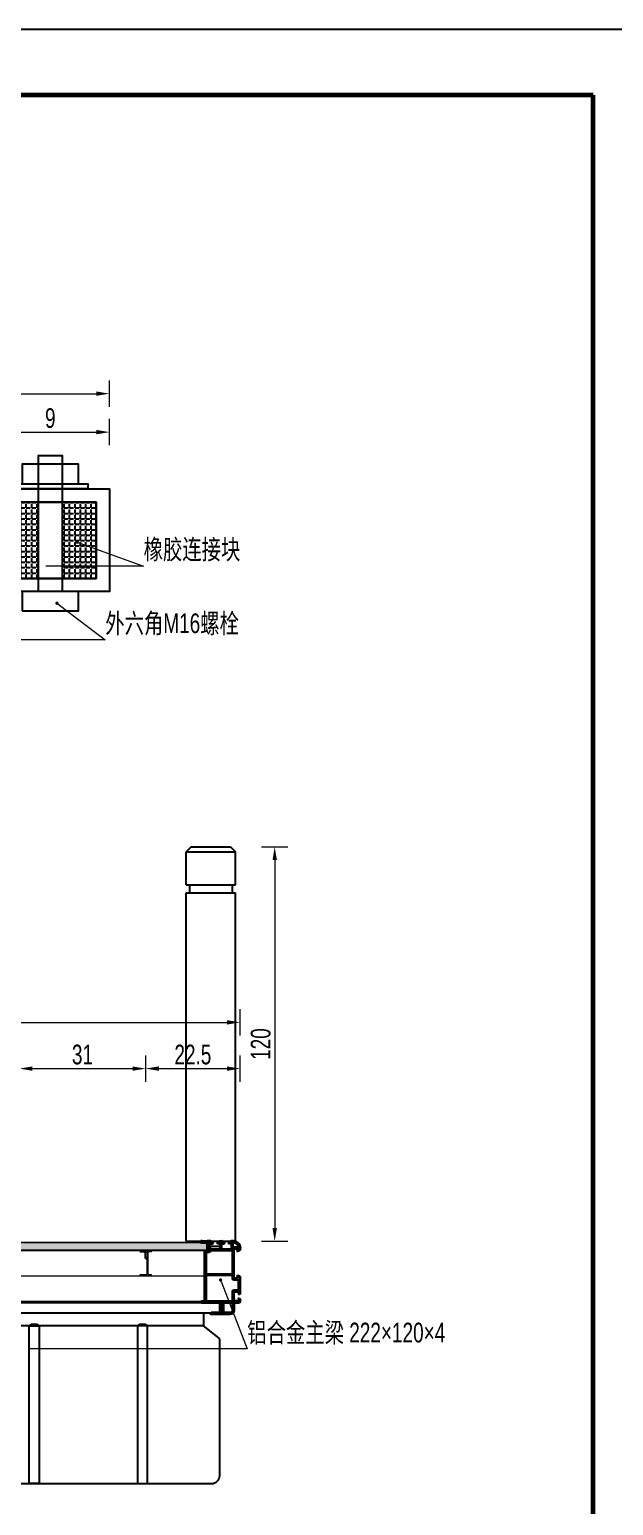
# Model space of a CAD drawing. Extents: x 104235 to 112395, y 52637 to 53451.
# Drawn here: x 110517.6 to 110606.5, y 53226.3 to 53450.8 of the extents above; entities that cross this region are included whole.
import ezdxf
from ezdxf import colors
from ezdxf.entities.mleader import LeaderData, LeaderLine
from ezdxf.math import Vec2, Vec3

# ---------------------------------------------------------------- set-up
doc = ezdxf.new("R2010")
doc.units = 0
doc.header["$LTSCALE"] = 1000
doc.header["$PDMODE"] = 1
doc.layers.get('0').update_dxf_attribs({"color": 40})
for name, color, linetype in [('0-1', 40, 'Continuous'), ('0-栈道', 40, 'Continuous'), ('00-标注', 3, 'Continuous'), ('_TCH_MASK', 7, 'Continuous'), ('中实线', 1, 'Continuous'), ('图框', 7, 'Continuous'), ('结构', 1, 'Continuous')]:
    doc.layers.add(name, color=color, linetype=linetype)
for name, color, linetype, lineweight in [('01-细实线', 3, 'Continuous', 25), ('02-标注', 3, 'Continuous', 25), ('03-中粗线', 1, 'Continuous', 35), ('图框粗线', 7, 'Continuous', 60), ('型材', 7, 'Continuous', 15)]:
    doc.layers.add(name, color=color, linetype=linetype, lineweight=lineweight)
doc.styles.add('3.0号字-阿文', font='win7仿宋_GB2312.ttf', dxfattribs={"width": 0.72})
doc.dimstyles.new('1：20阿文', dxfattribs={"dimtxt": 3, "dimasz": 2, "dimexe": 2, "dimexo": 0, "dimtad": 1, "dimdec": 0, "dimlfac": 2, "dimzin": 0, "dimdsep": 46, "dimtxsty": '3.0号字-阿文', "dimcen": 2, "dimclrd": 3, "dimclre": 3, "dimclrt": 3, "dimadec": 0, "dimazin": 0, "dimtfac": 1, "dimtdec": 0, "dimtmove": 1, "dimatfit": 3, "dimfxl": 2, "dimfxlon": 1, "dimtolj": 1, "dimtzin": 0, "dimlwd": 18, "dimlwe": 18, "dimarcsym": 0})
doc.dimstyles.new('1：5阿文', dxfattribs={"dimtxt": 3, "dimasz": 2, "dimexe": 2, "dimexo": 0, "dimtad": 1, "dimdec": 0, "dimlfac": 0.5, "dimzin": 0, "dimdsep": 46, "dimtxsty": '3.0号字-阿文', "dimcen": 2, "dimclrd": 3, "dimclre": 3, "dimclrt": 3, "dimadec": 0, "dimazin": 0, "dimtfac": 1, "dimtdec": 0, "dimtmove": 1, "dimatfit": 3, "dimfxl": 2, "dimfxlon": 1, "dimtolj": 1, "dimtzin": 0, "dimlwd": 18, "dimlwe": 18, "dimarcsym": 0})

# ---------------------------------------------------------------- blocks, each defined once
blk = doc.blocks.new('3')
at = {"layer": '图框'}
blk.add_line((103628.62, 53029.13), (103034.62, 53029.13), dxfattribs=at)
at = {"layer": '图框粗线'}
for p, q in [((103618.62, 53019.13), (103059.62, 53019.13)), ((103618.62, 52619.13), (103618.62, 53019.13))]:
    blk.add_line(p, q, dxfattribs=at)
blk = doc.blocks.new('325')
at = {"layer": '03-中粗线', "ltscale": 0.5}
for p, q in [((76366.4, -86883.5), (76366.7, -86883.9)), ((76367, -86883.9), (76367.3, -86883.5)), ((76367.4, -86883.4), (76368.3, -86883.4)), ((76367.5, -86887.4), (76367.5, -86887.4)), ((76368.4, -86883.5), (76368.7, -86883.9)), ((76369, -86883.9), (76369.3, -86883.5)), ((76369.4, -86883.4), (76370.3, -86883.4)), ((76370.4, -86883.5), (76370.7, -86883.9)), ((76371, -86883.9), (76371.3, -86883.5)), ((76371.4, -86883.4), (76372.3, -86883.4)), ((76372.4, -86883.5), (76372.7, -86883.9)), ((76373, -86883.9), (76373.3, -86883.5)), ((76373.4, -86883.4), (76374.3, -86883.4)), ((76374.4, -86883.5), (76374.7, -86883.9)), ((76375, -86883.9), (76375.3, -86883.5)), ((76375.4, -86883.4), (76376.3, -86883.4)), ((76381.5, -86885.9), (76381.5, -86890.2)), ((76396.5, -86890.2), (76396.5, -86885.9)), ((76396.5, -86885.9), (76396.5, -86890.2)), ((76402.8, -86883.5), (76403.1, -86883.9)), ((76403.4, -86883.9), (76403.7, -86883.5)), ((76404.8, -86883.5), (76405.1, -86883.9)), ((76405.4, -86883.9), (76405.7, -86883.5)), ((76406.8, -86883.5), (76407.1, -86883.9)), ((76407.4, -86883.9), (76407.7, -86883.5)), ((76408.8, -86883.5), (76409.1, -86883.9)), ((76409.4, -86883.9), (76409.7, -86883.5)), ((76416, -86885.9), (76416, -86890.2)), ((76431, -86890.2), (76431, -86885.9)), ((76436.5, -86883.4), (76447.7, -86883.4)), ((76441.7, -86883.4), (76436.5, -86883.4)), ((76442.5, -86888.4), (76442.5, -86911.9)), ((76466.7, -86887.4), (76443.5, -86887.4)), ((76448.1, -86883.9), (76447.8, -86883.5)), ((76448.7, -86883.5), (76448.4, -86883.9)), ((76449.7, -86883.4), (76448.8, -86883.4)), ((76450.1, -86883.9), (76449.8, -86883.5)), ((76450.7, -86883.5), (76450.4, -86883.9)), ((76451.7, -86883.4), (76450.8, -86883.4)), ((76452.1, -86883.9), (76451.8, -86883.5)), ((76452.7, -86883.5), (76452.4, -86883.9)), ((76453.7, -86883.4), (76452.8, -86883.4)), ((76454.1, -86883.9), (76453.8, -86883.5)), ((76454.7, -86883.5), (76454.4, -86883.9)), ((76455.7, -86883.4), (76454.8, -86883.4)), ((76456.1, -86883.9), (76455.8, -86883.5)), ((76456.7, -86883.5), (76456.4, -86883.9)), ((76457.7, -86883.4), (76456.8, -86883.4)), ((76458.1, -86883.9), (76457.8, -86883.5)), ((76458.7, -86883.5), (76458.4, -86883.9)), ((76459.7, -86883.4), (76458.8, -86883.4)), ((76460.1, -86883.9), (76459.8, -86883.5)), ((76460.7, -86883.5), (76460.4, -86883.9)), ((76461.7, -86883.4), (76460.8, -86883.4)), ((76462.1, -86883.9), (76461.8, -86883.5)), ((76462.7, -86883.5), (76462.4, -86883.9)), ((76462.8, -86883.4), (76466.7, -86883.4)), ((76467.5, -86884.2), (76467.5, -86886.6)), ((76370, -86901.4), (76370, -86890.4)), ((76373.5, -86891.4), (76373.5, -86907.4)), ((76374.5, -86890.4), (76381.3, -86890.4)), ((76403.5, -86890.4), (76396.7, -86890.4)), ((76404.5, -86907.4), (76404.5, -86891.4)), ((76408, -86891.4), (76408, -86907.4)), ((76409, -86890.4), (76415.8, -86890.4)), ((76438, -86890.4), (76431.2, -86890.4)), ((76439, -86907.4), (76439, -86891.4)), ((76347.5, -86905), (76347.5, -86903.4)), ((76351.6, -86902.4), (76351.6, -86902.4)), ((76356.7, -86906.2), (76355.3, -86913.6)), ((76364.5, -86905.4), (76357.6, -86905.4)), ((76366.5, -86950.3), (76366.5, -86907.4)), ((76373, -86911.4), (76438, -86911.4)), ((76374.5, -86908.4), (76388.5, -86908.4)), ((76388.6, -86908.5), (76388.9, -86908.8)), ((76389.2, -86908.8), (76389.5, -86908.5)), ((76389.6, -86908.4), (76403.5, -86908.4)), ((76409, -86908.4), (76423, -86908.4)), ((76423.1, -86908.5), (76423.4, -86908.8)), ((76423.7, -86908.8), (76424, -86908.5)), ((76424.1, -86908.4), (76438, -86908.4)), ((76442, -86916.4), (76449, -86916.4)), ((76443.5, -86912.9), (76454.5, -86912.9)), ((76452, -86919.4), (76452, -86980.4)), ((76455.5, -86913.9), (76455.5, -86950.3)), ((76366.5, -86994.4), (76366.5, -86951.5)), ((76366.9, -86950.8), (76366.6, -86950.5)), ((76366.6, -86951.3), (76366.9, -86951)), ((76455.5, -86950.5), (76455.2, -86950.8)), ((76455.2, -86951), (76455.5, -86951.3)), ((76455.5, -86951.5), (76455.5, -86951.5)), ((76455.5, -86951.5), (76455.5, -87015.6)), ((76355.3, -86988.2), (76356.7, -86995.6)), ((76370, -86997.9), (76370, -86988.4)), ((76449, -86983.4), (76372, -86983.4)), ((76372, -86986.4), (76449, -86986.4)), ((76452, -86989.4), (76452, -87062.9)), ((76347.5, -87015.6), (76347.5, -86996.8)), ((76354, -87000.9), (76367, -87000.9)), ((76357.6, -86996.4), (76364.5, -86996.4)), ((76351, -87029.4), (76351, -87003.9)), ((76347.5, -87031), (76347.5, -87016.7)), ((76347.9, -87016), (76347.6, -87015.7)), ((76347.6, -87016.6), (76347.9, -87016.3)), ((76455.5, -87015.7), (76455.2, -87016)), ((76455.2, -87016.3), (76455.5, -87016.6)), ((76455.5, -87016.7), (76455.5, -87065.9)), ((76347.5, -87041.4), (76347.5, -87031)), ((76367, -87032.4), (76354, -87032.4)), ((76370, -87062.9), (76370, -87035.4)), ((76351.3, -87043.9), (76350, -87043.9)), ((76351.5, -87036.9), (76351.5, -87043.7)), ((76365.5, -87035.9), (76352.5, -87035.9)), ((76366.5, -87050.3), (76366.5, -87036.9)), ((76350, -87057.9), (76351.3, -87057.9)), ((76351.5, -87058.1), (76351.5, -87064.9)), ((76366.5, -87064.9), (76366.5, -87051.5)), ((76366.9, -87050.8), (76366.6, -87050.5)), ((76366.6, -87051.3), (76366.9, -87051)), ((76347.5, -87067.4), (76347.5, -87063.4)), ((76352.5, -87065.9), (76365.5, -87065.9)), ((76396.5, -87069.4), (76372.5, -87069.4)), ((76372.5, -87069.4), (76396.5, -87069.4)), ((76449, -87065.9), (76373, -87065.9)), ((76465.5, -87069.4), (76404.5, -87069.4)), ((76404.5, -87069.4), (76432.5, -87069.4)), ((76456, -87066.4), (76465.5, -87066.4)), ((76466.5, -87067.4), (76466.5, -87068.4)), ((76368.5, -87075.4), (76368.5, -87075.4)), ((76378.5, -87105.4), (76420, -87105.4)), ((76420.1, -87105.3), (76420.4, -87105)), ((76420.7, -87105), (76421, -87105.3)), ((76421.1, -87105.4), (76436.5, -87105.4)), ((76437.5, -87104.4), (76437.5, -87104.4))]:
    blk.add_line(p, q, dxfattribs=at)
at = {"layer": '03-中粗线'}
for p, q in [((76402, -86883.4), (76402.7, -86883.4)), ((76403.9, -86883.4), (76404.7, -86883.4)), ((76405.9, -86883.4), (76406.7, -86883.4)), ((76407.9, -86883.4), (76408.7, -86883.4)), ((76409.9, -86883.4), (76410.5, -86883.4)), ((76351.6, -86902.4), (76369, -86902.4)), ((76370, -86981.4), (76370, -86914.4)), ((76439, -86914), (76439, -86912.4)), ((76364.5, -87069.4), (76349.5, -87069.4)), ((76396.5, -87069.4), (76372.5, -87069.4)), ((76366.5, -87071.4), (76366.5, -87093.6)), ((76370.5, -87071.4), (76370.5, -87093.6)), ((76398.5, -87099.4), (76398.5, -87071.4)), ((76402.5, -87099.4), (76402.5, -87071.4)), ((76378.5, -87101.4), (76396.5, -87101.4)), ((76397.5, -87101.4), (76397.5, -87101.4)), ((76403.5, -87102.4), (76403.5, -87102.4)), ((76404.5, -87101.4), (76435.5, -87101.4))]:
    blk.add_line(p, q, dxfattribs=at)
at = {"layer": '03-中粗线', "ltscale": 0.5}
for centre, radius, start, end in [((76367.6, -86903.4), 20.1, 93.8653, 179.9146), ((76367.5, -86903.4), 15.9, 89.8166, 176.4472), ((76366.3, -86883.6), 0.2, 45, 90), ((76366.8, -86883.8), 0.2, 225, 315), ((76367, -86890.4), 3, 0, 90), ((76367.4, -86883.6), 0.2, 90, 135), ((76367.5, -86903.4), 20, 90, 90.3567), ((76368.3, -86883.6), 0.2, 45, 90), ((76368.8, -86883.8), 0.2, 225, 315), ((76369.4, -86883.6), 0.2, 90, 135), ((76370.3, -86883.6), 0.2, 45, 90), ((76370.8, -86883.8), 0.2, 225, 315), ((76371.4, -86883.6), 0.2, 90, 135), ((76372.3, -86883.6), 0.2, 45, 90), ((76372.8, -86883.8), 0.2, 225, 315), ((76373.4, -86883.6), 0.2, 90, 135), ((76374.3, -86883.6), 0.2, 45, 90), ((76374.8, -86883.8), 0.2, 225, 315), ((76375.4, -86883.6), 0.2, 90, 135), ((76376.4, -86889.9), 6.54, 38.1788, 91.2207), ((76401.7, -86890), 6.6, 87.1926, 141.6953), ((76402.7, -86883.6), 0.2, 45, 90), ((76403.3, -86883.8), 0.2, 225, 315), ((76403.9, -86883.6), 0.2, 90, 135), ((76404.7, -86883.6), 0.2, 45, 90), ((76405.3, -86883.8), 0.2, 225, 315), ((76405.9, -86883.6), 0.2, 90, 135), ((76406.7, -86883.6), 0.2, 45, 90), ((76407.3, -86883.8), 0.2, 225, 315), ((76407.9, -86883.6), 0.2, 90, 135), ((76408.7, -86883.6), 0.2, 45, 90), ((76409.3, -86883.8), 0.2, 225, 315), ((76409.9, -86883.6), 0.2, 90, 135), ((76410.9, -86890), 6.6, 38.3047, 92.8074), ((76436.2, -86890), 6.6, 87.1926, 141.6953), ((76443.5, -86888.4), 1, 90, 180), ((76447.7, -86883.6), 0.2, 45, 90), ((76448.2, -86883.8), 0.2, 225, 315), ((76448.8, -86883.6), 0.2, 90, 135), ((76449.7, -86883.6), 0.2, 45, 90), ((76450.2, -86883.8), 0.2, 225, 315), ((76450.8, -86883.6), 0.2, 90, 135), ((76451.7, -86883.6), 0.2, 45, 90), ((76452.2, -86883.8), 0.2, 225, 315), ((76452.8, -86883.6), 0.2, 90, 135), ((76453.7, -86883.6), 0.2, 45, 90), ((76454.2, -86883.8), 0.2, 225, 315), ((76454.8, -86883.6), 0.2, 90, 135), ((76455.7, -86883.6), 0.2, 45, 90), ((76456.2, -86883.8), 0.2, 225, 315), ((76456.8, -86883.6), 0.2, 90, 135), ((76457.7, -86883.6), 0.2, 45, 90), ((76458.2, -86883.8), 0.2, 225, 315), ((76458.8, -86883.6), 0.2, 90, 135), ((76459.7, -86883.6), 0.2, 45, 90), ((76460.2, -86883.8), 0.2, 225, 315), ((76460.8, -86883.6), 0.2, 90, 135), ((76461.7, -86883.6), 0.2, 45, 90), ((76462.2, -86883.8), 0.2, 225, 315), ((76462.8, -86883.6), 0.2, 90, 135), ((76466.7, -86884.2), 0.8, 0, 90), ((76466.7, -86886.6), 0.8, 270, 0), ((76374.5, -86891.4), 1, 90, 180), ((76381.3, -86890.2), 0.2, 270, 0.2741), ((76396.7, -86890.2), 0.2, 180, 270), ((76403.5, -86891.4), 1, 0, 90), ((76409, -86891.4), 1, 90, 180), ((76415.8, -86890.2), 0.2, 270, 0.2741), ((76431.2, -86890.2), 0.2, 180, 270), ((76438, -86891.4), 1, 0, 90), ((76357.4, -86905), 9.84, 179.7094, 251.9861), ((76357.6, -86906.4), 1, 90, 169.7), ((76364.5, -86907.4), 2, 360, 90), ((76369, -86901.4), 1, 270, 0), ((76373, -86914.4), 3, 90, 180), ((76374.5, -86907.4), 1, 180, 270), ((76388.5, -86908.6), 0.2, 45, 90), ((76389, -86908.6), 0.2, 225, 315), ((76389.6, -86908.6), 0.2, 90, 135), ((76403.5, -86907.4), 1, 270, 0), ((76409, -86907.4), 1, 180, 270), ((76423, -86908.6), 0.2, 45, 90), ((76423.5, -86908.6), 0.2, 225, 315), ((76424.1, -86908.6), 0.2, 90, 135), ((76438, -86907.4), 1, 270, 0), ((76438, -86912.4), 1, 0, 90), ((76443.5, -86911.9), 1, 180, 270), ((76354.3, -86913.4), 1, 270, 349.7), ((76442.1, -86913.3), 3.14, 193.5612, 269.1192), ((76449, -86919.4), 3, 0, 90), ((76454.5, -86913.9), 1, 0, 90), ((76366.7, -86950.3), 0.2, 180, 225), ((76366.7, -86951.5), 0.2, 135, 180), ((76366.8, -86950.9), 0.2, 315, 45), ((76455.3, -86950.9), 0.2, 135, 225), ((76455.3, -86950.3), 0.2, 315, 0), ((76455.3, -86951.5), 0.2, 360, 45), ((76357.6, -86996.9), 10.1, 110.0422, 179.7055), ((76354.3, -86988.4), 1.03, 10.8147, 98.718), ((76372, -86981.4), 2, 180, 270), ((76372, -86988.4), 2, 90, 180), ((76449, -86980.4), 3, 270, 0), ((76449, -86989.4), 3, 0, 90), ((76354, -87003.9), 3, 90, 180), ((76357.6, -86995.4), 1, 190.3, 270), ((76364.5, -86994.4), 2, 270, 0), ((76367, -86997.9), 3, 270, 0), ((76347.7, -87015.6), 0.2, 180, 225), ((76347.7, -87016.7), 0.2, 135, 180), ((76347.8, -87016.2), 0.2, 315, 45), ((76455.3, -87016.2), 0.2, 135, 225), ((76455.3, -87015.6), 0.2, 315, 0), ((76455.3, -87016.7), 0.2, 360, 45), ((76354, -87029.4), 3, 180, 270), ((76367, -87035.4), 3, 0, 90), ((76350, -87041.4), 2.5, 180, 270), ((76351.3, -87043.7), 0.2, 270, 0), ((76352.5, -87036.9), 1, 90, 180), ((76365.5, -87036.9), 1, 0, 90), ((76354.1, -87063.1), 6.6, 128.3047, 182.8074), ((76351.3, -87058.1), 0.2, 0, 90), ((76366.7, -87050.3), 0.2, 180, 225), ((76366.7, -87051.5), 0.2, 135, 180), ((76366.8, -87050.9), 0.2, 315, 45), ((76352.5, -87064.9), 1, 180, 270), ((76365.5, -87064.9), 1, 270, 0), ((76373, -87062.9), 3, 180, 270), ((76396.5, -87071.4), 2, 0, 90), ((76404.5, -87071.4), 2, 90, 180), ((76449, -87062.9), 3, 270, 0), ((76455.5, -87066.4), 0.5, 90, 0), ((76465.5, -87067.4), 1, 0, 90), ((76465.5, -87068.4), 1, 270, 0), ((76396.5, -87099.4), 2, 270, 0), ((76404.5, -87099.4), 2, 180, 270), ((76434.5, -87104.3), 3.07, 357.6884, 69.6917), ((76420, -87105.2), 0.2, 270, 315), ((76420.5, -87105.2), 0.2, 45, 135), ((76421.1, -87105.2), 0.2, 225, 270), ((76436.5, -87104.4), 1, 270, 0)]:
    blk.add_arc(centre, radius, start, end, dxfattribs=at)
at = {"layer": '03-中粗线'}
for centre, radius, start, end in [((76349.5, -87067.4), 2, 180, 270), ((76364.5, -87071.4), 2, 0, 90), ((76372.5, -87071.4), 2, 90, 180), ((76378.5, -87093.4), 12, 180, 270), ((76378.5, -87093.4), 8, 180, 270)]:
    blk.add_arc(centre, radius, start, end, dxfattribs=at)
blk = doc.blocks.new('*D141')
at = {"layer": '01-细实线', "color": 3, "linetype": 'Continuous', "lineweight": 18}
for p, q in [((110424.61, 53297.79), (110424.61, 53301.79)), ((110549.63, 53297.79), (110549.63, 53301.79)), ((110426.61, 53299.79), (110547.63, 53299.79))]:
    blk.add_line(p, q, dxfattribs=at)
at = {"layer": '01-细实线', "color": 3}
for points in [[(110426.61, 53300.13), (110426.61, 53299.46), (110424.61, 53299.79)], [(110547.63, 53300.13), (110547.63, 53299.46), (110549.63, 53299.79)]]:
    blk.add_solid(points, dxfattribs=at)
at = {"layer": 'Defpoints', "color": 0}
for p in [(110549.63, 53299.79), (110424.61, 53265.38), (110549.63, 53265.38)]:
    blk.add_point(p, dxfattribs=at)
at = {"layer": '01-细实线', "color": 3, "insert": (110487.12, 53301.92), "char_height": 3, "attachment_point": 5, "style": '3.0号字-阿文'}
blk.add_mtext('\\A1;200', dxfattribs=at)
blk = doc.blocks.new('A$C4B927DFE')
at = {"color": 0, "lineweight": 5}
for p, q in [((-53.9, 64.4), (-53.9, 65.9)), ((-40.6, 66.9), (-40.6, 67.9)), ((-56.9, 44.1), (-54.6, 44.1))]:
    blk.add_line(p, q, dxfattribs=at)
at = {"color": 0, "lineweight": 0, "ltscale": 0.5}
blk.add_arc((-56.6, 48.1), 4.07, 190.1528, 265.2718, dxfattribs=at)
at = {"layer": '结构', "color": 0, "linetype": 'ByBlock', "lineweight": 0, "ltscale": 0.5}
for p, q in [((-75.6, 67.9), (-75.6, 66.9)), ((-60.4, 68.9), (-74.6, 68.9)), ((-74.6, 65.9), (-61.6, 65.9)), ((-60.6, 64.9), (-60.6, 47.4)), ((-57.8, 64.2), (-57.4, 64.4)), ((-57.4, 63.9), (-57.8, 64.2)), ((-57.8, 62.4), (-57.4, 62.6)), ((-57.4, 62.1), (-57.8, 62.4)), ((-57.8, 60.6), (-57.4, 60.8)), ((-57.4, 60.3), (-57.8, 60.6)), ((-57.8, 58.8), (-57.4, 59)), ((-57.4, 58.5), (-57.8, 58.8)), ((-57.8, 57), (-57.4, 57.2)), ((-57.4, 56.7), (-57.8, 57)), ((-57.8, 55.2), (-57.4, 55.4)), ((-57.4, 54.9), (-57.8, 55.2)), ((-57.8, 53.4), (-57.4, 53.6)), ((-57.4, 53.1), (-57.8, 53.4)), ((-57.8, 51.6), (-57.4, 51.8)), ((-57.4, 51.3), (-57.8, 51.6)), ((-57.4, 64.4), (-57.4, 65.9)), ((-57.4, 62.6), (-57.4, 63.9)), ((-57.4, 60.8), (-57.4, 62.1)), ((-57.4, 59), (-57.4, 60.3)), ((-57.4, 57.2), (-57.4, 58.5)), ((-57.4, 55.4), (-57.4, 56.7)), ((-57.4, 53.6), (-57.4, 54.9)), ((-57.4, 51.8), (-57.4, 53.1)), ((-57.4, 53.1), (-57.4, 53.1)), ((-57.4, 50.1), (-57.4, 51.3)), ((-53.5, 64.2), (-53.9, 64.4)), ((-53.9, 63.9), (-53.5, 64.2)), ((-53.9, 62.6), (-53.9, 63.9)), ((-53.5, 62.4), (-53.9, 62.6)), ((-53.9, 62.1), (-53.5, 62.4)), ((-53.9, 62.2), (-53.9, 61.9)), ((-53.9, 61.9), (-53.5, 61.7)), ((-53.5, 61.7), (-53.9, 61.4)), ((-53.9, 61.4), (-53.9, 60.1)), ((-53.9, 60.1), (-53.5, 59.9)), ((-53.5, 59.9), (-53.9, 59.6)), ((-53.9, 59.6), (-53.9, 58.3)), ((-53.9, 58.3), (-53.5, 58.1)), ((-53.5, 58.1), (-53.9, 57.8)), ((-53.9, 57.8), (-53.9, 56.5)), ((-53.9, 56.5), (-53.5, 56.3)), ((-53.5, 56.3), (-53.9, 56)), ((-53.9, 56), (-53.9, 54.7)), ((-53.9, 54.7), (-53.5, 54.5)), ((-53.5, 54.5), (-53.9, 54.2)), ((-53.9, 54.2), (-53.9, 52.9)), ((-53.9, 52.9), (-53.5, 52.7)), ((-53.5, 52.7), (-53.9, 52.4)), ((-53.9, 52.4), (-53.9, 51.1)), ((-53.9, 51.1), (-53.5, 50.9)), ((-53.5, 50.9), (-53.9, 50.6)), ((-53.9, 50.6), (-53.9, 50.1)), ((-50.9, 68.9), (-41.6, 68.9)), ((-50.6, -3.1), (-50.6, 64.9)), ((-41.6, 65.9), (-49.6, 65.9)), ((-53.6, -3.1), (-53.6, 43.1)), ((-75.6, -4.6), (-75.6, -6.6)), ((-54.6, -4.1), (-75.1, -4.1)), ((-75.1, -7.1), (-41.1, -7.1)), ((-41.1, -4.1), (-49.6, -4.1)), ((-40.6, -6.6), (-40.6, -4.6))]:
    blk.add_line(p, q, dxfattribs=at)
for centre, radius, start, end in [((-74.6, 67.9), 1, 90, 180), ((-74.6, 66.9), 1, 180, 270), ((-61.6, 64.9), 1, 0, 90), ((-60.4, 65.9), 3, 360, 90.0017), ((-55.6, 50.1), 1.75, 180, 0), ((-50.9, 65.9), 3, 89.9983, 180), ((-49.6, 64.9), 1, 90, 180), ((-41.6, 67.9), 1, 0, 90), ((-41.6, 66.9), 1, 270, 360), ((-54.6, 43.1), 1, 0, 90), ((-75.1, -4.6), 0.5, 90, 180), ((-75.1, -6.6), 0.5, 180, 270), ((-54.6, -3.1), 1, 270, 0), ((-49.6, -3.1), 1, 180, 270), ((-41.1, -4.6), 0.5, 0, 90), ((-41.1, -6.6), 0.5, 270, 0)]:
    blk.add_arc(centre, radius, start, end, dxfattribs=at)
blk = doc.blocks.new('本主梁龙骨')
at = {"layer": '_TCH_MASK', "color": 0, "rotation": 180}
blk.add_blockref('A$C4B927DFE', (-41.1, 20), dxfattribs=at)
blk = doc.blocks.new('*D148')
at = {"layer": '01-细实线', "color": 3, "linetype": 'Continuous', "lineweight": 18}
for p, q in [((110516.01, 53290.76), (110516.01, 53294.76)), ((110518.01, 53292.76), (110533.26, 53292.76)), ((110535.26, 53290.76), (110535.26, 53294.76))]:
    blk.add_line(p, q, dxfattribs=at)
at = {"layer": '01-细实线', "color": 3}
for points in [[(110518.01, 53293.09), (110518.01, 53292.42), (110516.01, 53292.76)], [(110533.26, 53293.09), (110533.26, 53292.42), (110535.26, 53292.76)]]:
    blk.add_solid(points, dxfattribs=at)
at = {"layer": 'Defpoints', "color": 0}
for p in [(110535.26, 53292.76), (110516.01, 53261.24), (110535.26, 53261.24)]:
    blk.add_point(p, dxfattribs=at)
at = {"layer": '01-细实线', "color": 3, "insert": (110525.63, 53294.88), "char_height": 3, "attachment_point": 5, "style": '3.0号字-阿文'}
blk.add_mtext('\\A1;31', dxfattribs=at)
blk = doc.blocks.new('*D149')
at = {"layer": '01-细实线', "color": 3, "linetype": 'Continuous', "lineweight": 18}
for p, q in [((110535.26, 53290.76), (110535.26, 53294.76)), ((110537.26, 53292.76), (110547.63, 53292.76)), ((110549.63, 53290.76), (110549.63, 53294.76))]:
    blk.add_line(p, q, dxfattribs=at)
at = {"layer": '01-细实线', "color": 3}
for points in [[(110537.26, 53293.09), (110537.26, 53292.42), (110535.26, 53292.76)], [(110547.63, 53293.09), (110547.63, 53292.42), (110549.63, 53292.76)]]:
    blk.add_solid(points, dxfattribs=at)
at = {"layer": 'Defpoints', "color": 0}
for p in [(110549.63, 53292.76), (110535.26, 53261.24), (110549.63, 53259.25)]:
    blk.add_point(p, dxfattribs=at)
at = {"layer": '01-细实线', "color": 3, "insert": (110542.44, 53294.88), "char_height": 3, "attachment_point": 5, "style": '3.0号字-阿文'}
blk.add_mtext('\\A1;22.5', dxfattribs=at)
blk = doc.blocks.new('050505')
at = {"color": 5}
for p, q in [((-2730450.6, 1053019.4), (-2730450.6, 1052979.4)), ((-2729749.9, 1053019.4), (-2729749.9, 1052979.4))]:
    blk.add_line(p, q, dxfattribs=at)
at = {"color": 5, "lineweight": -3}
for points in [[(-2730450.6, 1053019.4), (-2729750.6, 1053019.3), (-2729705.6, 1053019.4, 0.413651), (-2729700.6, 1053024.4), (-2729700.6, 1053049.4), (-2730500.6, 1053049.4), (-2730500.6, 1053024.4, 0.414214), (-2730495.6, 1053019.4)], [(-2729702.5, 1052941.5), (-2729749.9, 1052979.4), (-2730450.6, 1052979.4), (-2730498.7, 1052940.9, 0.227838), (-2730500.6, 1052937), (-2730500.6, 1052524.4, 0.414214), (-2730475.6, 1052499.4), (-2729725.6, 1052499.4, 0.414214), (-2729700.6, 1052524.4), (-2729700.6, 1052937.6, 0.227838)]]:
    blk.add_lwpolyline(points, format="xyb", close=True, dxfattribs=at)
at = {"color": 5}
for points in [[(-2730280.6, 1052979.4), (-2730250.6, 1052979.4), (-2730250.6, 1052499.4), (-2730280.6, 1052499.4)], [(-2729920.6, 1052979.4), (-2729950.6, 1052979.4), (-2729950.6, 1052499.4), (-2729920.6, 1052499.4)]]:
    blk.add_lwpolyline(points, close=True, dxfattribs=at)
for centre in [(-2730265.6, 1052962.1), (-2729935.6, 1052962.1)]:
    blk.add_arc(centre, 22.9, 49.0849, 130.9151, dxfattribs=at)
blk = doc.blocks.new('_Dot')
at = {"color": 0, "linetype": 'ByBlock', "lineweight": -2}
blk.add_line((-0.5, 0), (-1, 0), dxfattribs=at)
at = {"color": 0, "linetype": 'ByBlock', "const_width": 0.5}
blk.add_lwpolyline([(-0.25, 0, 1), (0.25, 0, 1)], format="xyb", close=True, dxfattribs=at)
blk = doc.blocks.new('ERE')
blk.add_line((42, -167, 0), (42, -199.3))
at = {"layer": '型材', "extrusion": (0, -1, 0)}
for p, q in [((22, 7), (-32.3, 7)), ((22.5, 0), (-22.5, 0)), ((-26.6, -2.5), (-33, -2.5)), ((45.2, -201), (43.4, -201))]:
    blk.add_line(p, q, dxfattribs=at)
at = {"layer": '型材', "extrusion": (4.4261e-12, 1, 0)}
blk.add_line((-45.6, -7.4), (-42.3, -7.4), dxfattribs=at)
at = {"layer": '型材', "extrusion": (-1, 0, 0)}
for p, q in [((-41.3, -6.4), (-41.3, -2)), ((42, -167, 0), (42, -20)), ((49, -196.3, 0), (49, -20))]:
    blk.add_line(p, q, dxfattribs=at)
at = {"layer": '型材', "extrusion": (1, 0, 0)}
blk.add_line((-35, -4.5), (-35, -5.9), dxfattribs=at)
at = {"layer": '型材', "extrusion": (-3.80243e-08, -1, 0)}
blk.add_line((-41.6, -12.2), (-45.6, -12.2), dxfattribs=at)
at = {"layer": '型材'}
for centre, radius, start, end in [((-32.3, -2), 9, 90, 180), ((-45.6, -9.8), 2.4, 90, 270), ((-41.6, -5.6), 6.55, 269.9772, 357.2494), ((44, -199.3), 2, 180, 228.6186), ((43.4, -200), 1, 228.6186, 270), ((45.2, -199), 2, 270, 293.5409), ((44, -196.3), 5, 293.5409, 0)]:
    blk.add_arc(centre, radius, start, end, dxfattribs=at)
at = {"layer": '型材', "extrusion": (0, 0, -1)}
for centre, radius, start, end in [((21.3, -6.6), 6.7, 37.7339, 79.9051), ((-22, -20), 20, 91.4058, 179.9882), ((42.3, -6.4), 1, 180, 270), ((33, -4.5), 2, 0, 90)]:
    blk.add_arc(centre, radius, start, end, dxfattribs=at)
at = {"layer": '型材', "extrusion": (0, -3.85121e-07, 1)}
blk.add_arc((22, -20, 0), 27, 0, 90, dxfattribs=at)
blk = doc.blocks.new('030303')
at = {"layer": '01-细实线'}
h = blk.add_hatch(dxfattribs=at)
h.set_pattern_fill('ANGLE', color=256, scale=15)
h.set_pattern_definition([(0, (-2613484.1155, 941764.9917), (0, 4.125), [3, -1.125]), (90, (-2613484.1155, 941764.9917), (-4.125, 3e-16), [3, -1.125])])
h.paths.add_polyline_path([(-2742861.7, 1047675), (-2742835.7, 1047675), (-2742835.7, 1047733), (-2742861.7, 1047733)])
h.paths.add_polyline_path([(-2742817.7, 1047733), (-2742817.7, 1047675), (-2742705.7, 1047675), (-2742705.7, 1047733)])
h.paths.add_polyline_path([(-2742687.7, 1047675), (-2742661.7, 1047675), (-2742661.7, 1047733), (-2742687.7, 1047733)])
at = {"layer": '01-细实线', "color": 7}
for points in [[(-2742835.7, 1047665), (-2742835.7, 1047768.5), (-2742817.7, 1047768.5), (-2742817.7, 1047665)], [(-2742705.7, 1047665), (-2742705.7, 1047768.5), (-2742687.7, 1047768.5), (-2742687.7, 1047665)], [(-2742882.8, 1047685.2), (-2742847.4, 1047685.2), (-2742847.4, 1047673.2), (-2742882.8, 1047673.2)]]:
    blk.add_lwpolyline(points, dxfattribs=at)
for points in [[(-2742848.1, 1047747), (-2742805.3, 1047747), (-2742805.3, 1047761.8), (-2742848.1, 1047761.8)], [(-2742718.1, 1047747), (-2742675.3, 1047747), (-2742675.3, 1047761.8), (-2742718.1, 1047761.8)], [(-2742855.7, 1047747), (-2742798, 1047747), (-2742798, 1047743), (-2742855.7, 1047743)], [(-2742725.7, 1047747), (-2742668, 1047747), (-2742668, 1047743), (-2742725.7, 1047743)], [(-2742866.8, 1047697.3), (-2742866.8, 1047661.6), (-2742870.8, 1047661.6), (-2742870.8, 1047697.3)], [(-2742891.6, 1047691.7), (-2742891.6, 1047666.8), (-2742882.8, 1047666.8), (-2742882.8, 1047691.7)], [(-2742866.8, 1047691.7), (-2742866.8, 1047666.8), (-2742858, 1047666.8), (-2742858, 1047691.7)], [(-2742848.1, 1047650.3), (-2742805.3, 1047650.3), (-2742805.3, 1047665), (-2742848.1, 1047665)], [(-2742718.1, 1047650.3), (-2742675.3, 1047650.3), (-2742675.3, 1047665), (-2742718.1, 1047665)]]:
    blk.add_lwpolyline(points, close=True, dxfattribs=at)
at = {"layer": '01-细实线', "color": 6}
for points in [[(-2742781.7, 1047743), (-2742871.7, 1047743), (-2742871.7, 1047665), (-2742781.7, 1047665), (-2742781.7, 1047675), (-2742861.7, 1047675), (-2742861.7, 1047733), (-2742781.7, 1047733), (-2742781.7, 1047743)], [(-2742741.7, 1047743), (-2742651.7, 1047743), (-2742651.7, 1047665), (-2742741.7, 1047665), (-2742741.7, 1047675), (-2742661.7, 1047675), (-2742661.7, 1047733), (-2742741.7, 1047733), (-2742741.7, 1047743)]]:
    blk.add_lwpolyline(points, dxfattribs=at)
at = {"layer": '01-细实线', "color": 5}
for points in [[(-2742861.7, 1047733), (-2742661.7, 1047733), (-2742661.7, 1047675), (-2742861.7, 1047675)], [(-2742835.7, 1047733), (-2742817.7, 1047733), (-2742817.7, 1047675), (-2742835.7, 1047675)], [(-2742705.7, 1047733), (-2742687.7, 1047733), (-2742687.7, 1047675), (-2742705.7, 1047675)]]:
    blk.add_lwpolyline(points, close=True, dxfattribs=at)
at = {"layer": '01-细实线', "color": 1}
blk.add_blockref('ERE', (-2742920.7, 1047848), dxfattribs=at)
at = {"layer": '01-细实线', "color": 0, "lineweight": 5, "xscale": -1}
blk.add_blockref('325', (-2666531.3, 1134731.3), dxfattribs=at)
blk = doc.blocks.new('*D152')
at = {"layer": '02-标注', "color": 3, "linetype": 'Continuous', "lineweight": 18}
for p, q in [((110511.73, 53387.59), (110511.73, 53391.59)), ((110529.73, 53387.59), (110529.73, 53391.59)), ((110513.73, 53389.59), (110527.73, 53389.59))]:
    blk.add_line(p, q, dxfattribs=at)
at = {"layer": '02-标注', "color": 3}
for points in [[(110513.73, 53389.92), (110513.73, 53389.25), (110511.73, 53389.59)], [(110527.73, 53389.92), (110527.73, 53389.25), (110529.73, 53389.59)]]:
    blk.add_solid(points, dxfattribs=at)
at = {"layer": 'Defpoints', "color": 0}
for p in [(110529.73, 53389.59), (110511.73, 53380.94), (110529.73, 53380.94)]:
    blk.add_point(p, dxfattribs=at)
at = {"layer": '02-标注', "color": 3, "insert": (110520.73, 53391.71), "char_height": 3, "attachment_point": 5, "style": '3.0号字-阿文'}
blk.add_mtext('\\A1;9', dxfattribs=at)
blk = doc.blocks.new('*D153')
at = {"layer": '02-标注', "color": 3, "linetype": 'Continuous', "lineweight": 18}
for p, q in [((110485.73, 53393.44), (110485.73, 53397.44)), ((110529.73, 53393.44), (110529.73, 53397.44)), ((110487.73, 53395.44), (110527.73, 53395.44))]:
    blk.add_line(p, q, dxfattribs=at)
at = {"layer": '02-标注', "color": 3}
for points in [[(110487.73, 53395.78), (110487.73, 53395.11), (110485.73, 53395.44)], [(110527.73, 53395.78), (110527.73, 53395.11), (110529.73, 53395.44)]]:
    blk.add_solid(points, dxfattribs=at)
at = {"layer": 'Defpoints', "color": 0}
for p in [(110529.73, 53395.44), (110485.73, 53380.94), (110529.73, 53380.94)]:
    blk.add_point(p, dxfattribs=at)
at = {"layer": '02-标注', "color": 3, "insert": (110507.73, 53397.57), "char_height": 3, "attachment_point": 5, "style": '3.0号字-阿文'}
blk.add_mtext('\\A1;22', dxfattribs=at)
blk = doc.blocks.new('*D154')
at = {"layer": '00-标注', "color": 3, "linetype": 'Continuous', "lineweight": 18}
for p, q in [((110552.9, 53326.49), (110556.9, 53326.49)), ((110554.9, 53324.49), (110554.9, 53268.49)), ((110552.9, 53266.49), (110556.9, 53266.49))]:
    blk.add_line(p, q, dxfattribs=at)
at = {"layer": '00-标注', "color": 3}
for points in [[(110554.57, 53324.49), (110555.24, 53324.49), (110554.9, 53326.49)], [(110554.57, 53268.49), (110555.24, 53268.49), (110554.9, 53266.49)]]:
    blk.add_solid(points, dxfattribs=at)
at = {"layer": 'Defpoints', "color": 0}
for p in [(110548.18, 53326.49), (110547.96, 53266.49), (110554.9, 53266.49)]:
    blk.add_point(p, dxfattribs=at)
at = {"layer": '00-标注', "color": 3, "insert": (110552.78, 53296.49), "char_height": 3, "attachment_point": 5, "rotation": 90, "style": '3.0号字-阿文'}
blk.add_mtext('\\A1;120', dxfattribs=at)

msp = doc.modelspace()

# ---------------------------------------------------------------- hatches: boundary and pattern name
at = {"layer": '01-细实线'}
h = msp.add_hatch(dxfattribs=at)
h.set_pattern_fill('AR-HBONE', color=24, scale=0.0075)
h.set_pattern_definition([(45, (114118.2797, 53509.8621), (0, 1.07763073), [2.286, -0.762]), (135, (114118.8185, 53510.40094), (1e-16, 1.07763073), [2.286, -0.762])])
h.paths.add_polyline_path([(110544.63, 53266.27), (110429.61, 53266.28), (110429.61, 53265.13), (110544.63, 53265.12)])

# ---------------------------------------------------------------- linework, layer by layer
at = {"layer": '0-栈道'}
for p, q in [((110542.18, 53326.49), (110541.43, 53325.74)), ((110542.18, 53326.49), (110548.18, 53326.49)), ((110548.18, 53326.49), (110548.93, 53325.74)), ((110541.43, 53320.74), (110541.43, 53325.74)), ((110541.43, 53325.74), (110548.93, 53325.74)), ((110548.93, 53320.74), (110548.93, 53325.74)), ((110541.43, 53320.74), (110548.93, 53320.74)), ((110541.43, 53319.49), (110548.93, 53319.49)), ((110541.43, 53266.49), (110541.43, 53319.49)), ((110541.93, 53320.74), (110541.93, 53319.49)), ((110548.43, 53320.74), (110548.43, 53319.49)), ((110548.93, 53266.49), (110548.93, 53319.49)), ((110541.43, 53266.49), (110548.93, 53266.49))]:
    msp.add_line(p, q, dxfattribs=at)
at = {"layer": '01-细实线', "color": 12}
for p, q in [((110546.6, 53265.67), (110545.07, 53265.67)), ((110546.51, 53265.26), (110545.16, 53265.26))]:
    msp.add_line(p, q, dxfattribs=at)
at = {"layer": '01-细实线', "color": 97}
msp.add_lwpolyline([(110544.63, 53266.27), (110429.61, 53266.28), (110429.61, 53265.13), (110544.63, 53265.12)], close=True, dxfattribs=at)
at = {"layer": '01-细实线', "color": 12}
msp.add_arc((110546.51, 53265.35), 0.09, 270, 0, dxfattribs=at)
at = {"layer": '中实线', "lineweight": 9}
for p, q in [((110430.01, 53261.24), (110544.23, 53261.24)), ((110544.23, 53257.34), (110544.23, 53261.24)), ((110544.23, 53257.34), (110430.01, 53257.34))]:
    msp.add_line(p, q, dxfattribs=at)

# ---------------------------------------------------------------- block references
at = {"xscale": 0.1999999999534339, "yscale": 0.2000000001862645, "zscale": 0.2}
msp.add_blockref('030303', (659060.06, -156167.66), dxfattribs=at)
at = {"color": 0, "lineweight": 5, "xscale": -0.05000000004656613, "yscale": 0.04999999981373549, "zscale": 0.05}
msp.add_blockref('325', (114367.01, 57610.66), dxfattribs=at)
at = {"color": 4, "lineweight": -3, "xscale": 0.05019685043953359, "yscale": 0.05019685020670295, "zscale": 0.05019685039370075, "rotation": 180}
msp.add_blockref('本主梁龙骨', (110536.11, 53262.6), dxfattribs=at)
at = {"layer": '0-1'}
msp.add_blockref('3', (6984.78, 421.71, 283284.03), dxfattribs=at)
at = {"layer": '01-细实线', "xscale": 0.05000000004656613, "yscale": 0.04999999981373549, "zscale": 0.05}
msp.add_blockref('050505', (247031.56, 604.65), dxfattribs=at)

# ---------------------------------------------------------------- dimensions: what is measured, and where the dimension line sits
at = {"layer": '00-标注'}
dim = msp.add_linear_dim(base=(110554.9, 53266.49), p1=(110548.18, 53326.49), p2=(110547.96, 53266.49), angle=90, dimstyle='1：20阿文', dxfattribs=at)
dim.commit()
dim.dimension.update_dxf_attribs({"geometry": '*D154', "text_midpoint": (110552.78, 53296.49)})
at = {"layer": '01-细实线', "color": 6}
dim = msp.add_linear_dim(base=(110549.63, 53299.79), p1=(110424.61, 53265.38), p2=(110549.63, 53265.38), text='200', dimstyle='1：20阿文', dxfattribs=at)
dim.commit()
dim.dimension.update_dxf_attribs({"geometry": '*D141', "text_midpoint": (110487.12, 53301.92)})
at = {"layer": '01-细实线', "color": 1}
for base, p1, p2, text, picture, middle in [((110535.26, 53292.76), (110516.01, 53261.24), (110535.26, 53261.24), '31', '*D148', (110525.63, 53294.88)), ((110549.63, 53292.76), (110535.26, 53261.24), (110549.63, 53259.25), '22.5', '*D149', (110542.44, 53294.88))]:
    dim = msp.add_linear_dim(base=base, p1=p1, p2=p2, text=text, dimstyle='1：20阿文', dxfattribs=at)
    dim.commit()
    dim.dimension.update_dxf_attribs({"geometry": picture, "text_midpoint": middle})
at = {"layer": '02-标注'}
for base, p1, picture, middle in [((110529.73, 53395.44), (110485.73, 53380.94), '*D153', (110507.73, 53397.57)), ((110529.73, 53389.59), (110511.73, 53380.94), '*D152', (110520.73, 53391.71))]:
    dim = msp.add_linear_dim(base=base, p1=p1, p2=(110529.73, 53380.94), dimstyle='1：5阿文', dxfattribs=at)
    dim.commit()
    dim.dimension.update_dxf_attribs({"geometry": picture, "text_midpoint": middle})

# ---------------------------------------------------------------- leaders
at = {"layer": '01-细实线'}
ml = msp.add_multileader_mtext('Standard', dxfattribs=at)
ml.set_content('橡胶连接块', color=4, style='3.0号字-阿文')
ml.set_leader_properties(color=256, linetype='Continuous', lineweight=18)
ml.set_arrow_properties(name='DOT')
ml.build(insert=Vec2(0, 0))
ml.multileader.update_dxf_attribs({"has_dogleg": 0, "text_left_attachment_type": 5, "text_right_attachment_type": 5, "dogleg_length": 0.36, "arrow_head_size": 0.5})
ctx = ml.context
ctx.base_point, ctx.char_height, ctx.arrow_head_size, ctx.landing_gap_size, ctx.plane_origin = Vec3(110534.94, 53369.19), 3, 0.5, 0, Vec3(110574.46, 53365.92)
ctx.left_attachment, ctx.right_attachment = 5, 5
notes = []
notes.append((ctx, [(1, (1, 1, 0), (110534.58, 53369.19), (1, 0), 0.36, [(0, [(110524.78, 53372.85)], 0, [])])]))
ctx.mtext.insert, ctx.mtext.flow_direction = Vec3(110534.94, 53373.25), 5
ml = msp.add_multileader_mtext('Standard', dxfattribs=at)
ml.set_content('外六角M16螺栓', color=4, style='3.0号字-阿文')
ml.set_leader_properties(color=256, linetype='Continuous', lineweight=18)
ml.set_arrow_properties(name='DOT')
ml.build(insert=Vec2(0, 0))
ml.multileader.update_dxf_attribs({"has_dogleg": 0, "text_left_attachment_type": 5, "text_right_attachment_type": 5, "dogleg_length": 0.36, "arrow_head_size": 0.5})
ctx = ml.context
ctx.base_point, ctx.char_height, ctx.arrow_head_size, ctx.landing_gap_size, ctx.plane_origin = Vec3(110529.1, 53357.99), 3, 0.5, 0, Vec3(110563.86, 53349.94)
ctx.left_attachment, ctx.right_attachment = 5, 5
notes.append((ctx, [(1, (1, 1, 0), (110528.74, 53357.99), (1, 0), 0.36, [(0, [(110521.75, 53363.56)], 0, [])])]))
ctx.mtext.insert, ctx.mtext.flow_direction = Vec3(110529.1, 53362.01), 5
ml = msp.add_multileader_mtext('Standard', dxfattribs=at)
ml.set_content('铝合金主梁 222×120×4', color=4, style='3.0号字-阿文')
ml.set_leader_properties(color=256, linetype='Continuous', lineweight=18)
ml.set_arrow_properties(name='DOT')
ml.build(insert=Vec2(0, 0))
ml.multileader.update_dxf_attribs({"has_dogleg": 0, "text_left_attachment_type": 5, "text_right_attachment_type": 5, "dogleg_length": 0.36, "arrow_head_size": 0.5})
ctx = ml.context
ctx.base_point, ctx.char_height, ctx.arrow_head_size, ctx.landing_gap_size, ctx.plane_origin = Vec3(110550.72, 53250.12), 3, 0.5, 0, Vec3(110547.1, 53261.36)
ctx.left_attachment, ctx.right_attachment = 5, 5
notes.append((ctx, [(1, (1, 1, 0), (110550.36, 53250.12), (1, 0), 0.36, [(0, [(110546.66, 53260.6)], 0, [])])]))
ctx.mtext.insert, ctx.mtext.flow_direction = Vec3(110550.72, 53254.1), 5
for ctx, leaders in notes:
    for number, flags, end, landing, length, lines in leaders:
        leader = LeaderData()
        leader.index, (leader.has_last_leader_line, leader.has_dogleg_vector, leader.attachment_direction) = number, flags
        leader.last_leader_point, leader.dogleg_vector, leader.dogleg_length = Vec3(end), Vec3(landing), length
        for number, points, colour, breaks in lines:
            line = LeaderLine()
            line.index, line.vertices, line.color, line.breaks = number, Vec3.list(points), colors.encode_raw_color(colour), breaks
            leader.lines.append(line)
        ctx.leaders.append(leader)

doc.saveas('drawing.dxf')
